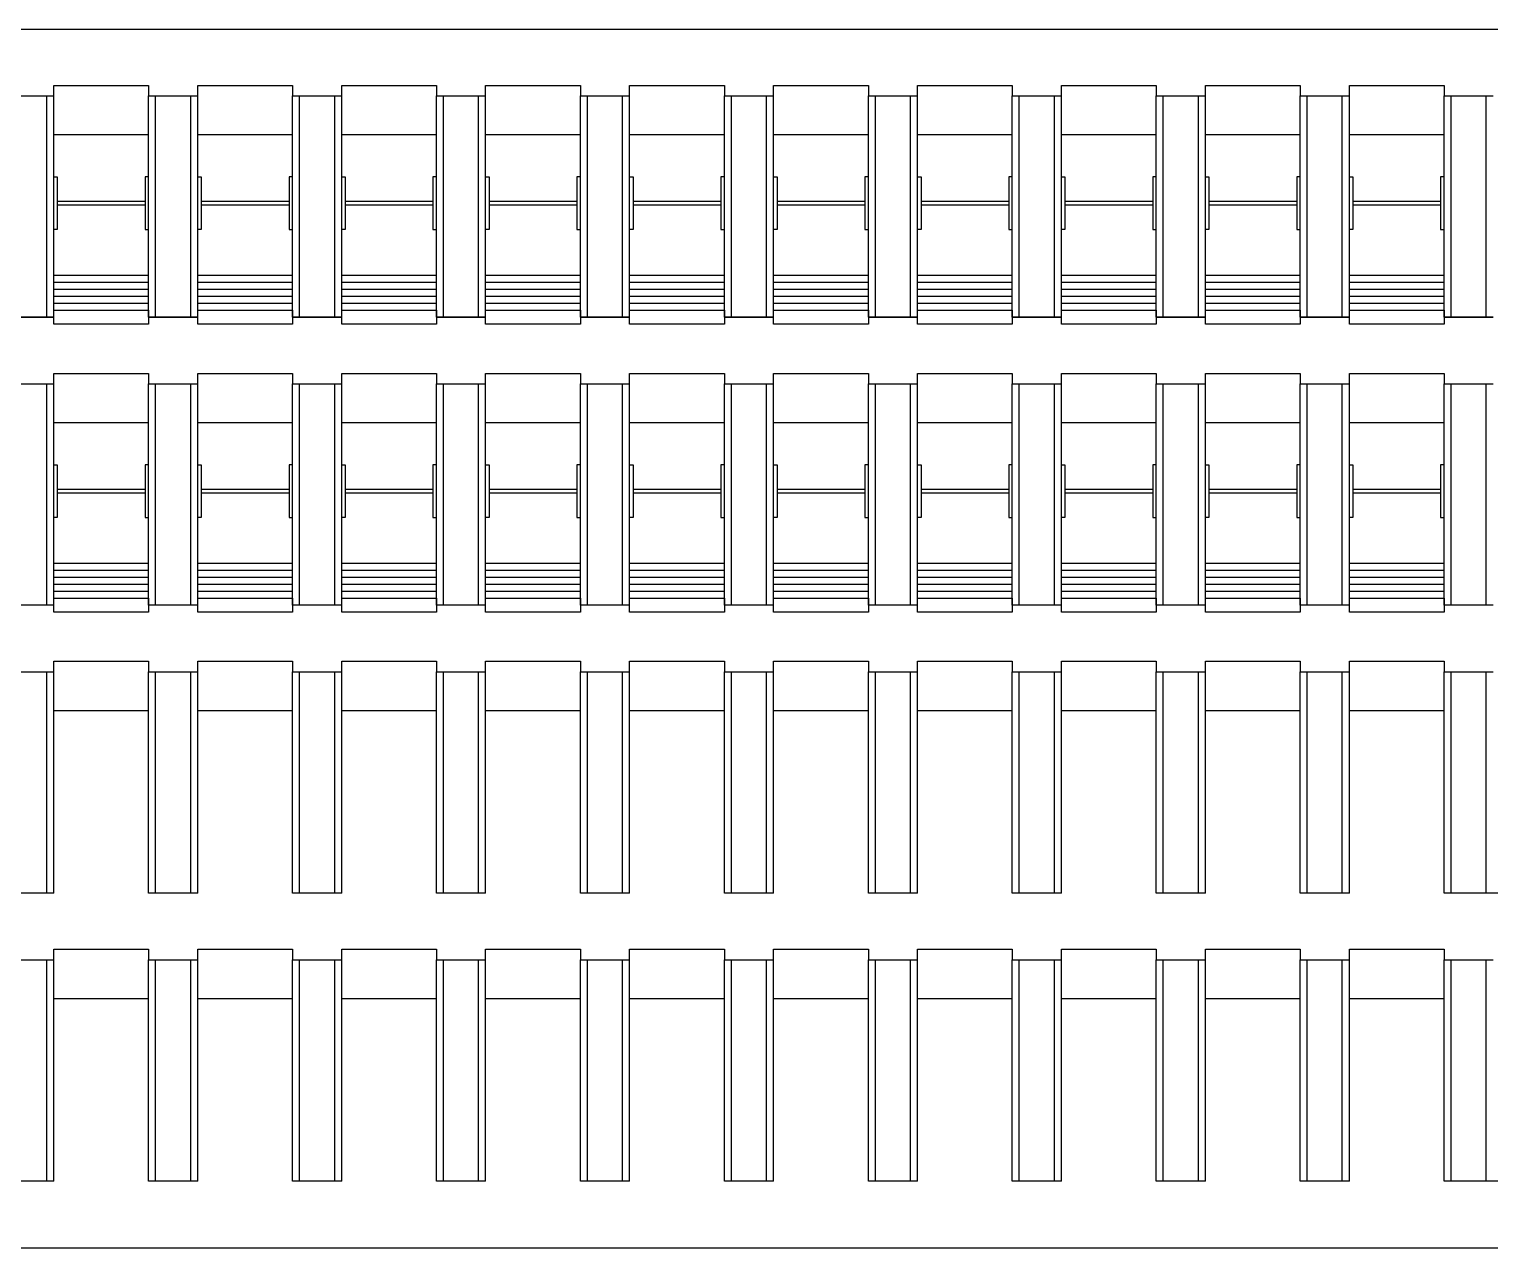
# Model space of a CAD drawing. Header units: inches. Extents: x 1054 to 2722, y -390 to -43.
# Drawn here: x 1888.3 to 2304.3, y -389.8 to -42.8 of the extents above; entities that cross this region are included whole.
import ezdxf

# ---------------------------------------------------------------- set-up
doc = ezdxf.new("R2010")
doc.units = ezdxf.units.IN
doc.header["$MEASUREMENT"] = 0

msp = doc.modelspace()

# ---------------------------------------------------------------- linework, layer by layer
for p, q in [((1893.3, -124.85), (1893.3, -61.85)), ((1895.3, -124.85), (1895.3, -61.85)), ((1922.3, -124.85), (1922.3, -61.85)), ((1924.3, -124.85), (1924.3, -61.85)), ((1934.3, -124.85), (1934.3, -61.85)), ((1936.3, -124.85), (1936.3, -61.85)), ((1963.3, -124.85), (1963.3, -61.85)), ((1965.3, -124.85), (1965.3, -61.85)), ((1975.3, -124.85), (1975.3, -61.85)), ((1977.3, -124.85), (1977.3, -61.85)), ((2004.3, -124.85), (2004.3, -61.85)), ((2006.3, -124.85), (2006.3, -61.85)), ((2016.3, -124.85), (2016.3, -61.85)), ((2018.3, -124.85), (2018.3, -61.85)), ((2045.3, -124.85), (2045.3, -61.85)), ((2047.3, -124.85), (2047.3, -61.85)), ((2057.3, -124.85), (2057.3, -61.85)), ((2059.3, -124.85), (2059.3, -61.85)), ((2086.3, -124.85), (2086.3, -61.85)), ((2088.3, -124.85), (2088.3, -61.85)), ((2098.3, -124.85), (2098.3, -61.85)), ((2100.3, -124.85), (2100.3, -61.85)), ((2127.3, -124.85), (2127.3, -61.85)), ((2129.3, -124.85), (2129.3, -61.85)), ((2139.3, -124.85), (2139.3, -61.85)), ((2141.3, -124.85), (2141.3, -61.85)), ((2168.3, -124.85), (2168.3, -61.85)), ((2170.3, -124.85), (2170.3, -61.85)), ((2180.3, -124.85), (2180.3, -61.85)), ((2182.3, -124.85), (2182.3, -61.85)), ((2209.3, -124.85), (2209.3, -61.85)), ((2211.3, -124.85), (2211.3, -61.85)), ((2221.3, -124.85), (2221.3, -61.85)), ((2223.3, -124.85), (2223.3, -61.85)), ((2250.3, -124.85), (2250.3, -61.85)), ((2252.3, -124.85), (2252.3, -61.85)), ((2262.3, -124.85), (2262.3, -61.85)), ((2264.3, -124.85), (2264.3, -61.85)), ((2291.3, -124.85), (2291.3, -61.85)), ((2293.3, -124.85), (2293.3, -61.85)), ((2303.3, -124.85), (2303.3, -61.85)), ((1895.3, -72.85), (1922.3, -72.85)), ((1936.3, -72.85), (1963.3, -72.85)), ((1977.3, -72.85), (2004.3, -72.85)), ((2018.3, -72.85), (2045.3, -72.85)), ((2059.3, -72.85), (2086.3, -72.85)), ((2100.3, -72.85), (2127.3, -72.85)), ((2141.3, -72.85), (2168.3, -72.85)), ((2182.3, -72.85), (2209.3, -72.85)), ((2223.3, -72.85), (2250.3, -72.85)), ((2223.3, -72.85), (2250.3, -72.85)), ((2264.3, -72.85), (2291.3, -72.85)), ((1895.3, -112.85), (1922.3, -112.85)), ((1895.3, -114.85), (1922.3, -114.85)), ((1936.3, -112.85), (1963.3, -112.85)), ((1936.3, -114.85), (1963.3, -114.85)), ((1977.3, -112.85), (2004.3, -112.85)), ((1977.3, -114.85), (2004.3, -114.85)), ((2018.3, -112.85), (2045.3, -112.85)), ((2018.3, -114.85), (2045.3, -114.85)), ((2059.3, -112.85), (2086.3, -112.85)), ((2059.3, -114.85), (2086.3, -114.85)), ((2100.3, -112.85), (2127.3, -112.85)), ((2100.3, -114.85), (2127.3, -114.85)), ((2141.3, -112.85), (2168.3, -112.85)), ((2141.3, -114.85), (2168.3, -114.85)), ((2182.3, -112.85), (2209.3, -112.85)), ((2182.3, -114.85), (2209.3, -114.85)), ((2223.3, -112.85), (2250.3, -112.85)), ((2223.3, -114.85), (2250.3, -114.85)), ((2264.3, -112.85), (2291.3, -112.85)), ((2264.3, -114.85), (2291.3, -114.85)), ((1895.3, -116.85), (1922.3, -116.85)), ((1895.3, -118.85), (1922.3, -118.85)), ((1936.3, -116.85), (1963.3, -116.85)), ((1936.3, -118.85), (1963.3, -118.85)), ((1977.3, -116.85), (2004.3, -116.85)), ((1977.3, -118.85), (2004.3, -118.85)), ((2018.3, -116.85), (2045.3, -116.85)), ((2018.3, -118.85), (2045.3, -118.85)), ((2059.3, -116.85), (2086.3, -116.85)), ((2059.3, -118.85), (2086.3, -118.85)), ((2100.3, -116.85), (2127.3, -116.85)), ((2100.3, -118.85), (2127.3, -118.85)), ((2141.3, -116.85), (2168.3, -116.85)), ((2141.3, -118.85), (2168.3, -118.85)), ((2182.3, -116.85), (2209.3, -116.85)), ((2182.3, -118.85), (2209.3, -118.85)), ((2223.3, -116.85), (2250.3, -116.85)), ((2223.3, -118.85), (2250.3, -118.85)), ((2264.3, -116.85), (2291.3, -116.85)), ((2264.3, -118.85), (2291.3, -118.85)), ((1895.3, -120.85), (1922.3, -120.85)), ((1936.3, -120.85), (1963.3, -120.85)), ((1977.3, -120.85), (2004.3, -120.85)), ((2018.3, -120.85), (2045.3, -120.85)), ((2059.3, -120.85), (2086.3, -120.85)), ((2100.3, -120.85), (2127.3, -120.85)), ((2141.3, -120.85), (2168.3, -120.85)), ((2182.3, -120.85), (2209.3, -120.85)), ((2223.3, -120.85), (2250.3, -120.85)), ((2264.3, -120.85), (2291.3, -120.85)), ((1881.3, -124.85), (1895.3, -124.85)), ((1922.3, -124.85), (1936.3, -124.85)), ((1963.3, -124.85), (1977.3, -124.85)), ((2004.3, -124.85), (2018.3, -124.85)), ((2045.3, -124.85), (2059.3, -124.85)), ((2086.3, -124.85), (2100.3, -124.85)), ((2127.3, -124.85), (2141.3, -124.85)), ((2168.3, -124.85), (2182.3, -124.85)), ((2209.3, -124.85), (2223.3, -124.85)), ((2250.3, -124.85), (2264.3, -124.85)), ((2291.3, -124.85), (2305.3, -124.85)), ((1893.3, -206.85), (1893.3, -143.85)), ((1895.3, -206.85), (1895.3, -143.85)), ((1922.3, -206.85), (1922.3, -143.85)), ((1924.3, -206.85), (1924.3, -143.85)), ((1934.3, -206.85), (1934.3, -143.85)), ((1936.3, -206.85), (1936.3, -143.85)), ((1963.3, -206.85), (1963.3, -143.85)), ((1965.3, -206.85), (1965.3, -143.85)), ((1975.3, -206.85), (1975.3, -143.85)), ((1977.3, -206.85), (1977.3, -143.85)), ((2004.3, -206.85), (2004.3, -143.85)), ((2006.3, -206.85), (2006.3, -143.85)), ((2016.3, -206.85), (2016.3, -143.85)), ((2018.3, -206.85), (2018.3, -143.85)), ((2045.3, -206.85), (2045.3, -143.85)), ((2047.3, -206.85), (2047.3, -143.85)), ((2057.3, -206.85), (2057.3, -143.85)), ((2059.3, -206.85), (2059.3, -143.85)), ((2086.3, -206.85), (2086.3, -143.85)), ((2088.3, -206.85), (2088.3, -143.85)), ((2098.3, -206.85), (2098.3, -143.85)), ((2100.3, -206.85), (2100.3, -143.85)), ((2127.3, -206.85), (2127.3, -143.85)), ((2129.3, -206.85), (2129.3, -143.85)), ((2139.3, -206.85), (2139.3, -143.85)), ((2141.3, -206.85), (2141.3, -143.85)), ((2168.3, -206.85), (2168.3, -143.85)), ((2170.3, -206.85), (2170.3, -143.85)), ((2180.3, -206.85), (2180.3, -143.85)), ((2182.3, -206.85), (2182.3, -143.85)), ((2209.3, -206.85), (2209.3, -143.85)), ((2211.3, -206.85), (2211.3, -143.85)), ((2221.3, -206.85), (2221.3, -143.85)), ((2223.3, -206.85), (2223.3, -143.85)), ((2250.3, -206.85), (2250.3, -143.85)), ((2252.3, -206.85), (2252.3, -143.85)), ((2262.3, -206.85), (2262.3, -143.85)), ((2264.3, -206.85), (2264.3, -143.85)), ((2291.3, -206.85), (2291.3, -143.85)), ((2293.3, -206.85), (2293.3, -143.85)), ((2303.3, -206.85), (2303.3, -143.85)), ((1895.3, -154.85), (1922.3, -154.85)), ((1936.3, -154.85), (1963.3, -154.85)), ((1977.3, -154.85), (2004.3, -154.85)), ((2018.3, -154.85), (2045.3, -154.85)), ((2059.3, -154.85), (2086.3, -154.85)), ((2100.3, -154.85), (2127.3, -154.85)), ((2141.3, -154.85), (2168.3, -154.85)), ((2182.3, -154.85), (2209.3, -154.85)), ((2182.3, -154.85), (2209.3, -154.85)), ((2223.3, -154.85), (2250.3, -154.85)), ((2264.3, -154.85), (2291.3, -154.85)), ((1895.3, -194.85), (1922.3, -194.85)), ((1936.3, -194.85), (1963.3, -194.85)), ((1977.3, -194.85), (2004.3, -194.85)), ((2018.3, -194.85), (2045.3, -194.85)), ((2059.3, -194.85), (2086.3, -194.85)), ((2100.3, -194.85), (2127.3, -194.85)), ((2141.3, -194.85), (2168.3, -194.85)), ((2182.3, -194.85), (2209.3, -194.85)), ((2223.3, -194.85), (2250.3, -194.85)), ((2264.3, -194.85), (2291.3, -194.85)), ((1895.3, -196.85), (1922.3, -196.85)), ((1895.3, -198.85), (1922.3, -198.85)), ((1936.3, -196.85), (1963.3, -196.85)), ((1936.3, -198.85), (1963.3, -198.85)), ((1977.3, -196.85), (2004.3, -196.85)), ((1977.3, -198.85), (2004.3, -198.85)), ((2018.3, -196.85), (2045.3, -196.85)), ((2018.3, -198.85), (2045.3, -198.85)), ((2059.3, -196.85), (2086.3, -196.85)), ((2059.3, -198.85), (2086.3, -198.85)), ((2100.3, -196.85), (2127.3, -196.85)), ((2100.3, -198.85), (2127.3, -198.85)), ((2141.3, -196.85), (2168.3, -196.85)), ((2141.3, -198.85), (2168.3, -198.85)), ((2182.3, -196.85), (2209.3, -196.85)), ((2182.3, -198.85), (2209.3, -198.85)), ((2223.3, -196.85), (2250.3, -196.85)), ((2223.3, -198.85), (2250.3, -198.85)), ((2264.3, -196.85), (2291.3, -196.85)), ((2264.3, -198.85), (2291.3, -198.85)), ((1895.3, -200.85), (1922.3, -200.85)), ((1895.3, -202.85), (1922.3, -202.85)), ((1936.3, -200.85), (1963.3, -200.85)), ((1936.3, -202.85), (1963.3, -202.85)), ((1977.3, -200.85), (2004.3, -200.85)), ((1977.3, -202.85), (2004.3, -202.85)), ((2018.3, -200.85), (2045.3, -200.85)), ((2018.3, -202.85), (2045.3, -202.85)), ((2059.3, -200.85), (2086.3, -200.85)), ((2059.3, -202.85), (2086.3, -202.85)), ((2100.3, -200.85), (2127.3, -200.85)), ((2100.3, -202.85), (2127.3, -202.85)), ((2141.3, -200.85), (2168.3, -200.85)), ((2141.3, -202.85), (2168.3, -202.85)), ((2182.3, -200.85), (2209.3, -200.85)), ((2182.3, -202.85), (2209.3, -202.85)), ((2223.3, -200.85), (2250.3, -200.85)), ((2223.3, -202.85), (2250.3, -202.85)), ((2264.3, -200.85), (2291.3, -200.85)), ((2264.3, -202.85), (2291.3, -202.85)), ((1893.3, -288.85), (1893.3, -225.85)), ((1895.3, -288.85), (1895.3, -225.85)), ((1922.3, -288.85), (1922.3, -225.85)), ((1924.3, -288.85), (1924.3, -225.85)), ((1934.3, -288.85), (1934.3, -225.85)), ((1936.3, -288.85), (1936.3, -225.85)), ((1963.3, -288.85), (1963.3, -225.85)), ((1965.3, -288.85), (1965.3, -225.85)), ((1975.3, -288.85), (1975.3, -225.85)), ((1977.3, -288.85), (1977.3, -225.85)), ((2004.3, -288.85), (2004.3, -225.85)), ((2006.3, -288.85), (2006.3, -225.85)), ((2016.3, -288.85), (2016.3, -225.85)), ((2018.3, -288.85), (2018.3, -225.85)), ((2045.3, -288.85), (2045.3, -225.85)), ((2047.3, -288.85), (2047.3, -225.85)), ((2057.3, -288.85), (2057.3, -225.85)), ((2059.3, -288.85), (2059.3, -225.85)), ((2086.3, -288.85), (2086.3, -225.85)), ((2088.3, -288.85), (2088.3, -225.85)), ((2098.3, -288.85), (2098.3, -225.85)), ((2100.3, -288.85), (2100.3, -225.85)), ((2127.3, -288.85), (2127.3, -225.85)), ((2129.3, -288.85), (2129.3, -225.85)), ((2139.3, -288.85), (2139.3, -225.85)), ((2141.3, -288.85), (2141.3, -225.85)), ((2168.3, -288.85), (2168.3, -225.85)), ((2170.3, -288.85), (2170.3, -225.85)), ((2180.3, -288.85), (2180.3, -225.85)), ((2182.3, -288.85), (2182.3, -225.85)), ((2209.3, -288.85), (2209.3, -225.85)), ((2211.3, -288.85), (2211.3, -225.85)), ((2221.3, -288.85), (2221.3, -225.85)), ((2223.3, -288.85), (2223.3, -225.85)), ((2250.3, -288.85), (2250.3, -225.85)), ((2252.3, -288.85), (2252.3, -225.85)), ((2262.3, -288.85), (2262.3, -225.85)), ((2264.3, -288.85), (2264.3, -225.85)), ((2291.3, -288.85), (2291.3, -225.85)), ((2293.3, -288.85), (2293.3, -225.85)), ((2303.3, -288.85), (2303.3, -225.85)), ((1895.3, -236.85), (1922.3, -236.85)), ((1895.3, -236.85), (1922.3, -236.85)), ((1936.3, -236.85), (1963.3, -236.85)), ((1977.3, -236.85), (2004.3, -236.85)), ((2018.3, -236.85), (2045.3, -236.85)), ((2059.3, -236.85), (2086.3, -236.85)), ((2100.3, -236.85), (2127.3, -236.85)), ((2141.3, -236.85), (2168.3, -236.85)), ((2182.3, -236.85), (2209.3, -236.85)), ((2223.3, -236.85), (2250.3, -236.85)), ((2223.3, -236.85), (2250.3, -236.85)), ((2264.3, -236.85), (2291.3, -236.85)), ((1893.3, -370.85), (1893.3, -307.85)), ((1895.3, -370.85), (1895.3, -307.85)), ((1922.3, -370.85), (1922.3, -307.85)), ((1924.3, -370.85), (1924.3, -307.85)), ((1934.3, -370.85), (1934.3, -307.85)), ((1936.3, -370.85), (1936.3, -307.85)), ((1963.3, -370.85), (1963.3, -307.85)), ((1965.3, -370.85), (1965.3, -307.85)), ((1975.3, -370.85), (1975.3, -307.85)), ((1977.3, -370.85), (1977.3, -307.85)), ((2004.3, -370.85), (2004.3, -307.85)), ((2006.3, -370.85), (2006.3, -307.85)), ((2016.3, -370.85), (2016.3, -307.85)), ((2018.3, -370.85), (2018.3, -307.85)), ((2045.3, -370.85), (2045.3, -307.85)), ((2047.3, -370.85), (2047.3, -307.85)), ((2057.3, -370.85), (2057.3, -307.85)), ((2059.3, -370.85), (2059.3, -307.85)), ((2086.3, -370.85), (2086.3, -307.85)), ((2088.3, -370.85), (2088.3, -307.85)), ((2098.3, -370.85), (2098.3, -307.85)), ((2100.3, -370.85), (2100.3, -307.85)), ((2127.3, -370.85), (2127.3, -307.85)), ((2129.3, -370.85), (2129.3, -307.85)), ((2139.3, -370.85), (2139.3, -307.85)), ((2141.3, -370.85), (2141.3, -307.85)), ((2168.3, -370.85), (2168.3, -307.85)), ((2170.3, -370.85), (2170.3, -307.85)), ((2180.3, -370.85), (2180.3, -307.85)), ((2182.3, -370.85), (2182.3, -307.85)), ((2209.3, -370.85), (2209.3, -307.85)), ((2211.3, -370.85), (2211.3, -307.85)), ((2221.3, -370.85), (2221.3, -307.85)), ((2223.3, -370.85), (2223.3, -307.85)), ((2250.3, -370.85), (2250.3, -307.85)), ((2252.3, -370.85), (2252.3, -307.85)), ((2262.3, -370.85), (2262.3, -307.85)), ((2264.3, -370.85), (2264.3, -307.85)), ((2291.3, -370.85), (2291.3, -307.85)), ((2293.3, -370.85), (2293.3, -307.85)), ((2303.3, -370.85), (2303.3, -307.85)), ((1895.3, -318.85), (1922.3, -318.85)), ((1895.3, -318.85), (1922.3, -318.85)), ((1936.3, -318.85), (1963.3, -318.85)), ((1977.3, -318.85), (2004.3, -318.85)), ((2018.3, -318.85), (2045.3, -318.85)), ((2059.3, -318.85), (2086.3, -318.85)), ((2100.3, -318.85), (2127.3, -318.85)), ((2141.3, -318.85), (2168.3, -318.85)), ((2182.3, -318.85), (2209.3, -318.85)), ((2223.3, -318.85), (2250.3, -318.85)), ((2223.3, -318.85), (2250.3, -318.85)), ((2264.3, -318.85), (2291.3, -318.85))]:
    msp.add_line(p, q)
for points in [[(1054.3, -42.85), (2722.3, -42.85), (2722.3, -61.85)], [(1881.3, -61.85), (1895.3, -61.85)], [(1895.3, -61.85), (1895.3, -58.85), (1922.3, -58.85), (1922.3, -61.85)], [(1922.3, -61.85), (1936.3, -61.85)], [(1936.3, -61.85), (1936.3, -58.85), (1963.3, -58.85), (1963.3, -61.85)], [(1963.3, -61.85), (1977.3, -61.85)], [(1977.3, -61.85), (1977.3, -58.85), (2004.3, -58.85), (2004.3, -61.85)], [(2004.3, -61.85), (2018.3, -61.85)], [(2018.3, -61.85), (2018.3, -58.85), (2045.3, -58.85), (2045.3, -61.85)], [(2045.3, -61.85), (2059.3, -61.85)], [(2059.3, -61.85), (2059.3, -58.85), (2086.3, -58.85), (2086.3, -61.85)], [(2086.3, -61.85), (2100.3, -61.85)], [(2100.3, -61.85), (2100.3, -58.85), (2127.3, -58.85), (2127.3, -61.85)], [(2127.3, -61.85), (2141.3, -61.85)], [(2141.3, -61.85), (2141.3, -58.85), (2168.3, -58.85), (2168.3, -61.85)], [(2168.3, -61.85), (2182.3, -61.85)], [(2182.3, -61.85), (2182.3, -58.85), (2209.3, -58.85), (2209.3, -61.85)], [(2209.3, -61.85), (2223.3, -61.85)], [(2223.3, -61.85), (2223.3, -58.85), (2250.3, -58.85), (2250.3, -61.85)], [(2250.3, -61.85), (2264.3, -61.85)], [(2264.3, -61.85), (2264.3, -58.85), (2291.3, -58.85), (2291.3, -61.85)], [(2291.3, -61.85), (2305.3, -61.85)], [(1895.3, -84.85), (1896.3, -84.85), (1896.3, -99.85), (1895.3, -99.85)], [(1922.3, -84.85), (1921.3, -84.85), (1921.3, -99.85), (1922.3, -99.85)], [(1936.3, -84.85), (1937.3, -84.85), (1937.3, -99.85), (1936.3, -99.85)], [(1963.3, -84.85), (1962.3, -84.85), (1962.3, -99.85), (1963.3, -99.85)], [(1977.3, -84.85), (1978.3, -84.85), (1978.3, -99.85), (1977.3, -99.85)], [(2004.3, -84.85), (2003.3, -84.85), (2003.3, -99.85), (2004.3, -99.85)], [(2018.3, -84.85), (2019.3, -84.85), (2019.3, -99.85), (2018.3, -99.85)], [(2045.3, -84.85), (2044.3, -84.85), (2044.3, -99.85), (2045.3, -99.85)], [(2059.3, -84.85), (2060.3, -84.85), (2060.3, -99.85), (2059.3, -99.85)], [(2086.3, -84.85), (2085.3, -84.85), (2085.3, -99.85), (2086.3, -99.85)], [(2100.3, -84.85), (2101.3, -84.85), (2101.3, -99.85), (2100.3, -99.85)], [(2127.3, -84.85), (2126.3, -84.85), (2126.3, -99.85), (2127.3, -99.85)], [(2141.3, -84.85), (2142.3, -84.85), (2142.3, -99.85), (2141.3, -99.85)], [(2168.3, -84.85), (2167.3, -84.85), (2167.3, -99.85), (2168.3, -99.85)], [(2182.3, -84.85), (2183.3, -84.85), (2183.3, -99.85), (2182.3, -99.85)], [(2209.3, -84.85), (2208.3, -84.85), (2208.3, -99.85), (2209.3, -99.85)], [(2223.3, -84.85), (2224.3, -84.85), (2224.3, -99.85), (2223.3, -99.85)], [(2250.3, -84.85), (2249.3, -84.85), (2249.3, -99.85), (2250.3, -99.85)], [(2264.3, -84.85), (2265.3, -84.85), (2265.3, -99.85), (2264.3, -99.85)], [(2291.3, -84.85), (2290.3, -84.85), (2290.3, -99.85), (2291.3, -99.85)], [(1896.3, -91.85), (1921.3, -91.85)], [(1896.3, -92.85), (1921.3, -92.85)], [(1937.3, -91.85), (1962.3, -91.85)], [(1937.3, -92.85), (1962.3, -92.85)], [(1978.3, -91.85), (2003.3, -91.85)], [(1978.3, -92.85), (2003.3, -92.85)], [(2019.3, -91.85), (2044.3, -91.85)], [(2019.3, -92.85), (2044.3, -92.85)], [(2060.3, -91.85), (2085.3, -91.85)], [(2060.3, -92.85), (2085.3, -92.85)], [(2101.3, -91.85), (2126.3, -91.85)], [(2101.3, -92.85), (2126.3, -92.85)], [(2142.3, -91.85), (2167.3, -91.85)], [(2142.3, -92.85), (2167.3, -92.85)], [(2183.3, -91.85), (2208.3, -91.85)], [(2183.3, -92.85), (2208.3, -92.85)], [(2224.3, -91.85), (2249.3, -91.85)], [(2224.3, -92.85), (2249.3, -92.85)], [(2265.3, -91.85), (2290.3, -91.85)], [(2265.3, -92.85), (2290.3, -92.85)], [(1895.3, -122.85), (1922.3, -122.85), (1922.3, -126.85), (1895.3, -126.85), (1895.3, -122.85)], [(1936.3, -122.85), (1963.3, -122.85), (1963.3, -126.85), (1936.3, -126.85), (1936.3, -122.85)], [(1977.3, -122.85), (2004.3, -122.85), (2004.3, -126.85), (1977.3, -126.85), (1977.3, -122.85)], [(2018.3, -122.85), (2045.3, -122.85), (2045.3, -126.85), (2018.3, -126.85), (2018.3, -122.85)], [(2059.3, -122.85), (2086.3, -122.85), (2086.3, -126.85), (2059.3, -126.85), (2059.3, -122.85)], [(2100.3, -122.85), (2127.3, -122.85), (2127.3, -126.85), (2100.3, -126.85), (2100.3, -122.85)], [(2141.3, -122.85), (2168.3, -122.85), (2168.3, -126.85), (2141.3, -126.85), (2141.3, -122.85)], [(2182.3, -122.85), (2209.3, -122.85), (2209.3, -126.85), (2182.3, -126.85), (2182.3, -122.85)], [(2223.3, -122.85), (2250.3, -122.85), (2250.3, -126.85), (2223.3, -126.85), (2223.3, -122.85)], [(2264.3, -122.85), (2291.3, -122.85), (2291.3, -126.85), (2264.3, -126.85), (2264.3, -122.85)], [(1895.3, -124.85), (1881.3, -124.85)], [(1936.3, -124.85), (1922.3, -124.85)], [(1977.3, -124.85), (1963.3, -124.85)], [(2018.3, -124.85), (2004.3, -124.85)], [(2059.3, -124.85), (2045.3, -124.85)], [(2100.3, -124.85), (2086.3, -124.85)], [(2141.3, -124.85), (2127.3, -124.85)], [(2182.3, -124.85), (2168.3, -124.85)], [(2223.3, -124.85), (2209.3, -124.85)], [(2264.3, -124.85), (2250.3, -124.85)], [(2305.3, -124.85), (2291.3, -124.85)], [(1895.3, -143.85), (1895.3, -140.85), (1922.3, -140.85), (1922.3, -143.85)], [(1936.3, -143.85), (1936.3, -140.85), (1963.3, -140.85), (1963.3, -143.85)], [(1977.3, -143.85), (1977.3, -140.85), (2004.3, -140.85), (2004.3, -143.85)], [(2018.3, -143.85), (2018.3, -140.85), (2045.3, -140.85), (2045.3, -143.85)], [(2059.3, -143.85), (2059.3, -140.85), (2086.3, -140.85), (2086.3, -143.85)], [(2100.3, -143.85), (2100.3, -140.85), (2127.3, -140.85), (2127.3, -143.85)], [(2141.3, -143.85), (2141.3, -140.85), (2168.3, -140.85), (2168.3, -143.85)], [(2182.3, -143.85), (2182.3, -140.85), (2209.3, -140.85), (2209.3, -143.85)], [(2223.3, -143.85), (2223.3, -140.85), (2250.3, -140.85), (2250.3, -143.85)], [(2264.3, -143.85), (2264.3, -140.85), (2291.3, -140.85), (2291.3, -143.85)], [(1881.3, -143.85), (1895.3, -143.85)], [(1922.3, -143.85), (1936.3, -143.85)], [(1963.3, -143.85), (1977.3, -143.85)], [(2004.3, -143.85), (2018.3, -143.85)], [(2045.3, -143.85), (2059.3, -143.85)], [(2086.3, -143.85), (2100.3, -143.85)], [(2127.3, -143.85), (2141.3, -143.85)], [(2168.3, -143.85), (2182.3, -143.85)], [(2209.3, -143.85), (2223.3, -143.85)], [(2250.3, -143.85), (2264.3, -143.85)], [(2291.3, -143.85), (2305.3, -143.85)], [(1895.3, -166.85), (1896.3, -166.85), (1896.3, -181.85), (1895.3, -181.85)], [(1922.3, -166.85), (1921.3, -166.85), (1921.3, -181.85), (1922.3, -181.85)], [(1936.3, -166.85), (1937.3, -166.85), (1937.3, -181.85), (1936.3, -181.85)], [(1963.3, -166.85), (1962.3, -166.85), (1962.3, -181.85), (1963.3, -181.85)], [(1977.3, -166.85), (1978.3, -166.85), (1978.3, -181.85), (1977.3, -181.85)], [(2004.3, -166.85), (2003.3, -166.85), (2003.3, -181.85), (2004.3, -181.85)], [(2018.3, -166.85), (2019.3, -166.85), (2019.3, -181.85), (2018.3, -181.85)], [(2045.3, -166.85), (2044.3, -166.85), (2044.3, -181.85), (2045.3, -181.85)], [(2059.3, -166.85), (2060.3, -166.85), (2060.3, -181.85), (2059.3, -181.85)], [(2086.3, -166.85), (2085.3, -166.85), (2085.3, -181.85), (2086.3, -181.85)], [(2100.3, -166.85), (2101.3, -166.85), (2101.3, -181.85), (2100.3, -181.85)], [(2127.3, -166.85), (2126.3, -166.85), (2126.3, -181.85), (2127.3, -181.85)], [(2141.3, -166.85), (2142.3, -166.85), (2142.3, -181.85), (2141.3, -181.85)], [(2168.3, -166.85), (2167.3, -166.85), (2167.3, -181.85), (2168.3, -181.85)], [(2182.3, -166.85), (2183.3, -166.85), (2183.3, -181.85), (2182.3, -181.85)], [(2209.3, -166.85), (2208.3, -166.85), (2208.3, -181.85), (2209.3, -181.85)], [(2223.3, -166.85), (2224.3, -166.85), (2224.3, -181.85), (2223.3, -181.85)], [(2250.3, -166.85), (2249.3, -166.85), (2249.3, -181.85), (2250.3, -181.85)], [(2264.3, -166.85), (2265.3, -166.85), (2265.3, -181.85), (2264.3, -181.85)], [(2291.3, -166.85), (2290.3, -166.85), (2290.3, -181.85), (2291.3, -181.85)], [(1896.3, -173.85), (1921.3, -173.85)], [(1937.3, -173.85), (1962.3, -173.85)], [(1978.3, -173.85), (2003.3, -173.85)], [(2019.3, -173.85), (2044.3, -173.85)], [(2060.3, -173.85), (2085.3, -173.85)], [(2101.3, -173.85), (2126.3, -173.85)], [(2142.3, -173.85), (2167.3, -173.85)], [(2183.3, -173.85), (2208.3, -173.85)], [(2224.3, -173.85), (2249.3, -173.85)], [(2265.3, -173.85), (2290.3, -173.85)], [(1896.3, -174.85), (1921.3, -174.85)], [(1937.3, -174.85), (1962.3, -174.85)], [(1978.3, -174.85), (2003.3, -174.85)], [(2019.3, -174.85), (2044.3, -174.85)], [(2060.3, -174.85), (2085.3, -174.85)], [(2101.3, -174.85), (2126.3, -174.85)], [(2142.3, -174.85), (2167.3, -174.85)], [(2183.3, -174.85), (2208.3, -174.85)], [(2224.3, -174.85), (2249.3, -174.85)], [(2265.3, -174.85), (2290.3, -174.85)], [(1895.3, -206.85), (1881.3, -206.85)], [(1895.3, -204.85), (1922.3, -204.85), (1922.3, -208.85), (1895.3, -208.85), (1895.3, -204.85)], [(1936.3, -206.85), (1922.3, -206.85)], [(1936.3, -204.85), (1963.3, -204.85), (1963.3, -208.85), (1936.3, -208.85), (1936.3, -204.85)], [(1977.3, -206.85), (1963.3, -206.85)], [(1977.3, -204.85), (2004.3, -204.85), (2004.3, -208.85), (1977.3, -208.85), (1977.3, -204.85)], [(2018.3, -206.85), (2004.3, -206.85)], [(2018.3, -204.85), (2045.3, -204.85), (2045.3, -208.85), (2018.3, -208.85), (2018.3, -204.85)], [(2059.3, -206.85), (2045.3, -206.85)], [(2059.3, -204.85), (2086.3, -204.85), (2086.3, -208.85), (2059.3, -208.85), (2059.3, -204.85)], [(2100.3, -206.85), (2086.3, -206.85)], [(2100.3, -204.85), (2127.3, -204.85), (2127.3, -208.85), (2100.3, -208.85), (2100.3, -204.85)], [(2141.3, -206.85), (2127.3, -206.85)], [(2141.3, -204.85), (2168.3, -204.85), (2168.3, -208.85), (2141.3, -208.85), (2141.3, -204.85)], [(2182.3, -206.85), (2168.3, -206.85)], [(2182.3, -204.85), (2209.3, -204.85), (2209.3, -208.85), (2182.3, -208.85), (2182.3, -204.85)], [(2223.3, -206.85), (2209.3, -206.85)], [(2223.3, -204.85), (2250.3, -204.85), (2250.3, -208.85), (2223.3, -208.85), (2223.3, -204.85)], [(2264.3, -206.85), (2250.3, -206.85)], [(2264.3, -204.85), (2291.3, -204.85), (2291.3, -208.85), (2264.3, -208.85), (2264.3, -204.85)], [(2305.3, -206.85), (2291.3, -206.85)], [(1895.3, -225.85), (1895.3, -222.85), (1922.3, -222.85), (1922.3, -225.85)], [(1936.3, -225.85), (1936.3, -222.85), (1963.3, -222.85), (1963.3, -225.85)], [(1977.3, -225.85), (1977.3, -222.85), (2004.3, -222.85), (2004.3, -225.85)], [(2018.3, -225.85), (2018.3, -222.85), (2045.3, -222.85), (2045.3, -225.85)], [(2059.3, -225.85), (2059.3, -222.85), (2086.3, -222.85), (2086.3, -225.85)], [(2100.3, -225.85), (2100.3, -222.85), (2127.3, -222.85), (2127.3, -225.85)], [(2141.3, -225.85), (2141.3, -222.85), (2168.3, -222.85), (2168.3, -225.85)], [(2182.3, -225.85), (2182.3, -222.85), (2209.3, -222.85), (2209.3, -225.85)], [(2223.3, -225.85), (2223.3, -222.85), (2250.3, -222.85), (2250.3, -225.85)], [(2264.3, -225.85), (2264.3, -222.85), (2291.3, -222.85), (2291.3, -225.85)], [(1881.3, -225.85), (1895.3, -225.85)], [(1922.3, -225.85), (1936.3, -225.85)], [(1963.3, -225.85), (1977.3, -225.85)], [(2004.3, -225.85), (2018.3, -225.85)], [(2045.3, -225.85), (2059.3, -225.85)], [(2086.3, -225.85), (2100.3, -225.85)], [(2127.3, -225.85), (2141.3, -225.85)], [(2168.3, -225.85), (2182.3, -225.85)], [(2209.3, -225.85), (2223.3, -225.85)], [(2250.3, -225.85), (2264.3, -225.85)], [(2291.3, -225.85), (2305.3, -225.85)], [(1895.3, -288.85), (1881.3, -288.85)], [(1936.3, -288.85), (1922.3, -288.85)], [(1977.3, -288.85), (1963.3, -288.85)], [(2018.3, -288.85), (2004.3, -288.85)], [(2059.3, -288.85), (2045.3, -288.85)], [(2100.3, -288.85), (2086.3, -288.85)], [(2141.3, -288.85), (2127.3, -288.85)], [(2182.3, -288.85), (2168.3, -288.85)], [(2223.3, -288.85), (2209.3, -288.85)], [(2264.3, -288.85), (2250.3, -288.85)], [(2346.3, -288.85), (2291.3, -288.85)], [(1895.3, -307.85), (1895.3, -304.85), (1922.3, -304.85), (1922.3, -307.85)], [(1936.3, -307.85), (1936.3, -304.85), (1963.3, -304.85), (1963.3, -307.85)], [(1977.3, -307.85), (1977.3, -304.85), (2004.3, -304.85), (2004.3, -307.85)], [(2018.3, -307.85), (2018.3, -304.85), (2045.3, -304.85), (2045.3, -307.85)], [(2059.3, -307.85), (2059.3, -304.85), (2086.3, -304.85), (2086.3, -307.85)], [(2100.3, -307.85), (2100.3, -304.85), (2127.3, -304.85), (2127.3, -307.85)], [(2141.3, -307.85), (2141.3, -304.85), (2168.3, -304.85), (2168.3, -307.85)], [(2182.3, -307.85), (2182.3, -304.85), (2209.3, -304.85), (2209.3, -307.85)], [(2223.3, -307.85), (2223.3, -304.85), (2250.3, -304.85), (2250.3, -307.85)], [(2264.3, -307.85), (2264.3, -304.85), (2291.3, -304.85), (2291.3, -307.85)], [(1881.3, -307.85), (1895.3, -307.85)], [(1922.3, -307.85), (1936.3, -307.85)], [(1963.3, -307.85), (1977.3, -307.85)], [(2004.3, -307.85), (2018.3, -307.85)], [(2045.3, -307.85), (2059.3, -307.85)], [(2086.3, -307.85), (2100.3, -307.85)], [(2127.3, -307.85), (2141.3, -307.85)], [(2168.3, -307.85), (2182.3, -307.85)], [(2209.3, -307.85), (2223.3, -307.85)], [(2250.3, -307.85), (2264.3, -307.85)], [(2291.3, -307.85), (2305.3, -307.85)], [(1075.3, -370.85), (1054.3, -370.85), (1054.3, -389.85), (2713.3, -389.85)], [(1895.3, -370.85), (1881.3, -370.85)], [(1936.3, -370.85), (1922.3, -370.85)], [(1977.3, -370.85), (1963.3, -370.85)], [(2018.3, -370.85), (2004.3, -370.85)], [(2059.3, -370.85), (2045.3, -370.85)], [(2100.3, -370.85), (2086.3, -370.85)], [(2141.3, -370.85), (2127.3, -370.85)], [(2182.3, -370.85), (2168.3, -370.85)], [(2223.3, -370.85), (2209.3, -370.85)], [(2264.3, -370.85), (2250.3, -370.85)], [(2346.3, -370.85), (2291.3, -370.85)]]:
    msp.add_lwpolyline(points)

doc.saveas('drawing.dxf')
